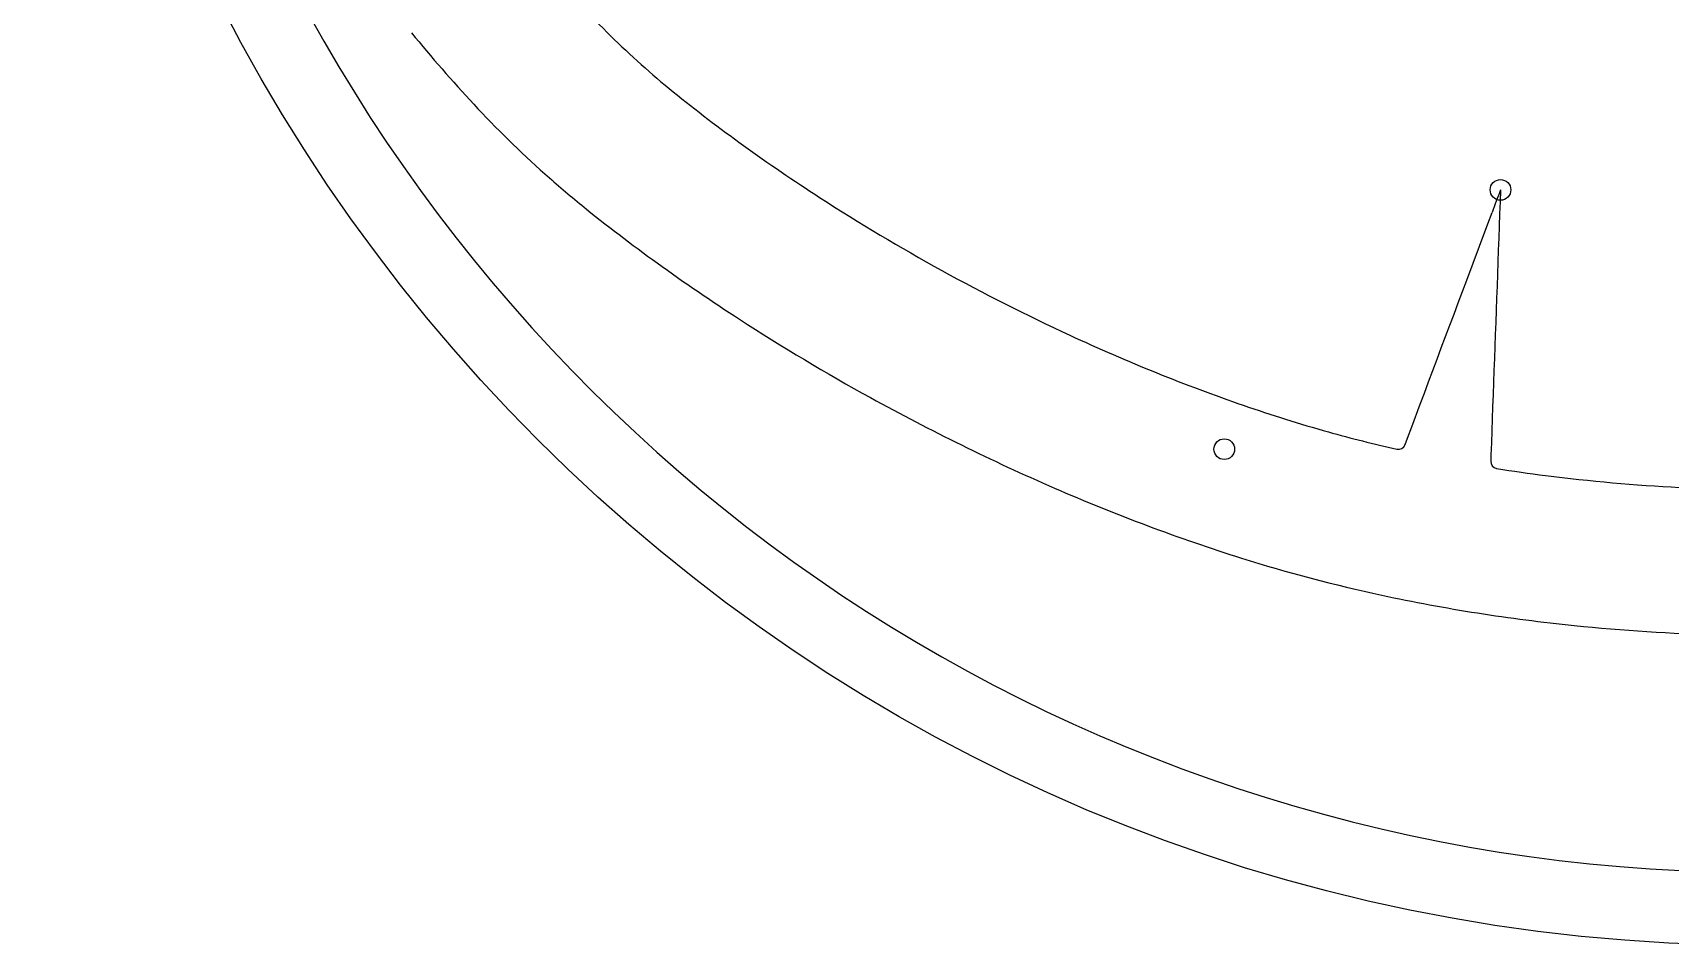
# Model space of a CAD drawing. Header units: millimetres. Extents: x -61 to 61, y -61 to 61.
# Drawn here: x -60.7 to -3.1, y -60.7 to -28.6 of the extents above; entities that cross this region are included whole.
import ezdxf

# ---------------------------------------------------------------- set-up
doc = ezdxf.new("R2010")
doc.units = ezdxf.units.MM
for name, color, linetype in [('CUT_INNER', 6, 'Continuous'), ('CUT_OUTER', 1, 'Continuous'), ('ENGRAVE', 7, 'Continuous')]:
    doc.layers.add(name, color=color, linetype=linetype)

msp = doc.modelspace()

# ---------------------------------------------------------------- linework, layer by layer
at = {"layer": 'CUT_INNER'}
for points in [[(-9.0544, -34.1502), (-9.0543, -34.1549), (-9.0695, -34.573), (-9.0848, -34.9972), (-9.1002, -35.4214), (-9.1155, -35.8456), (-9.1309, -36.2697), (-9.1616, -37.1181), (-9.1769, -37.5423), (-9.1923, -37.9665), (-9.2077, -38.3907), (-9.223, -38.8148), (-9.2384, -39.239), (-9.2691, -40.0874), (-9.2844, -40.5116), (-9.2998, -40.9358), (-9.3151, -41.3599), (-9.3305, -41.7841), (-9.3459, -42.2083), (-9.3766, -43.0567), (-9.3919, -43.4809), (-9.3998, -43.6995)], [(-12.4141, -43.1199), (-12.3294, -42.8937), (-12.1805, -42.4962), (-11.8828, -41.7012), (-11.7339, -41.3038), (-11.585, -40.9063), (-11.4362, -40.5088), (-11.2873, -40.1113), (-11.1384, -39.7138), (-10.8406, -38.9188), (-10.6918, -38.5213), (-10.5429, -38.1238), (-10.394, -37.7263), (-10.2451, -37.3288), (-9.7985, -36.1363), (-9.5007, -35.3413), (-9.3519, -34.9438)]]:
    msp.add_lwpolyline(points, dxfattribs=at)
for centre, radius, start, end in [((-0.0001, -0.0001), 58.1829, 199.336595, 331.096772), ((-13.4634, -1.4102), 38.3595, 220.948145, 225.395866), ((-8.7498, 2.837), 49.8372, 219.131926, 222.965779), ((-18.8904, -6.897), 30.6421, 225.416359, 230.949211), ((-16.7351, -4.6001), 38.9251, 222.966252, 228.137793), ((-2.7776, 13.1524), 56.3636, 231.069483, 234.236699), ((1.8992, 19.6168), 64.3423, 234.221643, 237.115707), ((-13.972, -1.1157), 43.3648, 228.49117, 230.740438), ((5.4278, 25.101), 70.8636, 237.127372, 241.179501), ((728.5513, -311.0911), 787.8822, 159.4208888, 159.4825216), ((-2.6365, 13.3456), 61.7367, 231.08818, 234.194687), ((1.8582, 19.5568), 69.4035, 234.185197, 237.085135), ((5.9869, 26.0572), 71.9709, 241.156456, 245.183245), ((5.1462, 24.6296), 75.4488, 237.082329, 241.167087), ((4.3906, 22.5865), 68.1507, 245.176698, 247.978687), ((2.0789, 16.8447), 61.9611, 247.969576, 250.98069), ((5.8142, 25.7268), 76.7321, 241.125188, 246.512749), ((-0.5252, 9.2569), 53.9389, 250.969234, 254.306414), ((-4.0267, -3.5602), 40.6525, 254.171121, 257.674724), ((-12.6482, -43.0322), 0.25, 257.008831, 339.467088), ((-9.15, -43.7086), 0.25, 177.92686, 260.322751), ((-3.6427, -11.737), 32.6925, 260.22715, 263.2814), ((0.3942, 17.0484), 61.7558, 262.686201, 267.086452), ((3.3284, 20.0509), 70.5357, 246.527185, 249.416075), ((0.8133, 13.3252), 63.3552, 249.406984, 252.556929), ((-1.6218, 5.5616), 55.2186, 252.552689, 257.859164), ((-0.5331, 10.5566), 60.3309, 257.845996, 261.103122), ((0.1289, 14.7541), 64.5802, 261.098837, 264.147892), ((0.5039, 18.4143), 68.2596, 264.148039, 268.46105)]:
    msp.add_arc(centre, radius, start, end, dxfattribs=at)
at = {"layer": 'CUT_OUTER'}
msp.add_circle((0, 0), 60.75, dxfattribs=at)
at = {"layer": 'ENGRAVE'}
for centre in [(-9.0541, -34.1488), (-18.7831, -43.2801)]:
    msp.add_circle(centre, 0.3645, dxfattribs=at)

doc.saveas('drawing.dxf')
